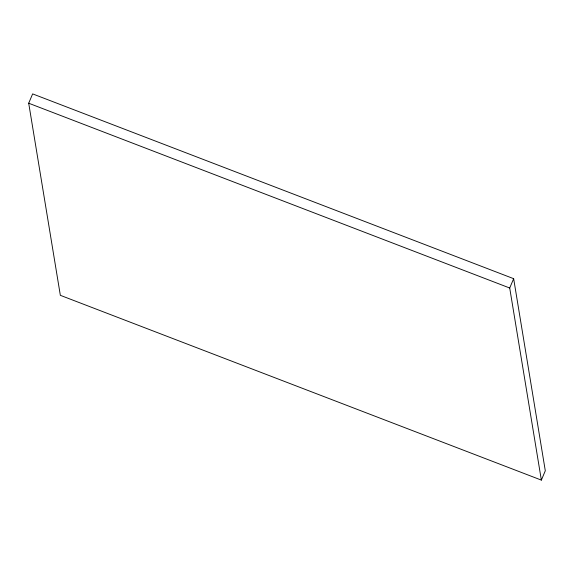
<?xml version="1.0" encoding="UTF-8"?>
<svg xmlns="http://www.w3.org/2000/svg" width="574" height="574" viewBox="0 0 574 574"><rect width="100%" height="100%" fill="white"/><g stroke="black" fill="none" stroke-linecap="round" stroke-linejoin="round"><path stroke-width="0.86" d="M28.7 103.22L32.639 93.892L513.658 278.677L545.3 470.78L541.361 480.108L60.342 295.323L28.7 103.22L509.712 288.012L541.361 480.108M509.712 288.012L513.658 278.677"/></g></svg>
